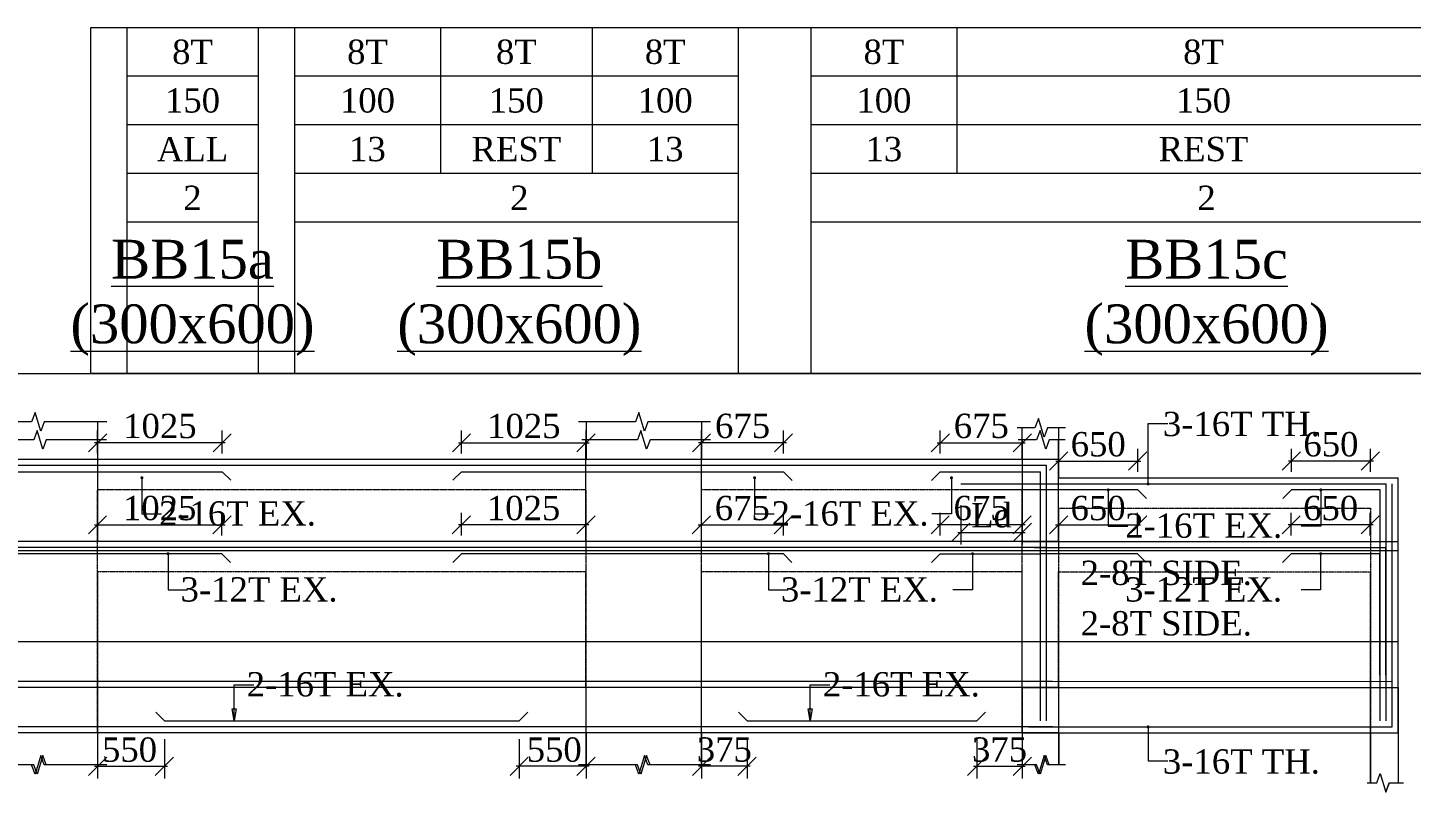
# Model space of a CAD drawing. Header units: inches. Extents: x 11017527 to 11245450, y -2821070 to -2693013.
# Drawn here: x 11073917 to 11085304, y -2728428 to -2722136 of the extents above; entities that cross this region are included whole.
import ezdxf
from ezdxf.enums import TextEntityAlignment as Align

# ---------------------------------------------------------------- set-up
doc = ezdxf.new("R2010")
doc.units = ezdxf.units.IN
doc.header["$LTSCALE"] = 0.5
doc.header["$MEASUREMENT"] = 0
doc.linetypes.add('HIDDEN', pattern=[9.525, 6.35, -3.175])
doc.layers.get('0').update_dxf_attribs({"lineweight": 0})
for name, color, linetype, lineweight in [('S-CUT OUT LINE', 9, 'Continuous', 9), ('S-DIM L.S.', 4, 'Continuous', 9), ('S-L.S.SECTION', 5, 'Continuous', 9), ('S-L.S.SLAB LINE', 8, 'HIDDEN', 5), ('S-L.S.STEEL', 6, 'Continuous', 15), ('S-SECTION MARK', 7, 'Continuous', 0), ('S-SHEET', 251, 'Continuous', 0), ('S-TEXT', 7, 'Continuous', 0), ('S-TEXT L.S. BEAM NO.', 30, 'Continuous', 5), ('S-TEXT. L.S.', 7, 'Continuous', 13)]:
    doc.layers.add(name, color=color, linetype=linetype, lineweight=lineweight)
doc.styles.add('135', font='arial.ttf', dxfattribs={"width": 0.8, "height": 135})
doc.styles.get("Standard").update_dxf_attribs({"font": 'times.ttf'})
doc.styles.add('TEXT', font='times.ttf')
doc.dimstyles.new('75', dxfattribs={"dimtxt": 135, "dimasz": 90, "dimexe": 0.1, "dimexo": 0.03, "dimgap": 0.09, "dimtad": 1, "dimdec": 0, "dimzin": 0, "dimdsep": 46, "dimtxsty": '135', "dimblk": 'ARCHTICK', "dimcen": 0.09, "dimclrd": 256, "dimclre": 256, "dimclrt": 256, "dimadec": 0, "dimazin": 0, "dimtfac": 1, "dimtdec": 0, "dimtofl": 0, "dimtmove": 1, "dimatfit": 3, "dimldrblk": 'DOTSMALL', "dimfxl": 1, "dimtolj": 1, "dimtzin": 0, "dimlwd": -1, "dimlwe": -1, "dimarcsym": 0})
doc.dimstyles.new('SETU_1', dxfattribs={"dimtxt": 200, "dimasz": 150, "dimexe": 100, "dimexo": 50, "dimgap": 35, "dimtad": 1, "dimdec": 0, "dimzin": 0, "dimdsep": 46, "dimtxsty": 'Standard', "dimblk": 'OBLIQUE', "dimcen": 150, "dimdle": 25, "dimclrd": 4, "dimclre": 7, "dimclrt": 256, "dimadec": 0, "dimazin": 0, "dimtfac": 1, "dimtdec": 0, "dimtofl": 0, "dimtmove": 1, "dimatfit": 3, "dimfxl": 1, "dimtolj": 1, "dimtzin": 0, "dimlwd": -1, "dimlwe": 5, "dimarcsym": 1})

# ---------------------------------------------------------------- blocks, each defined once
blk = doc.blocks.new('_Oblique')
at = {"color": 0, "linetype": 'ByBlock', "lineweight": -2}
blk.add_line((-0.5, -0.5), (0.5, 0.5), dxfattribs=at)
blk = doc.blocks.new('*D316')
at = {"layer": 'S-DIM L.S.', "color": 7, "lineweight": 5, "transparency": 16777216}
for p, q in [((11081426, -2726315), (11081426, -2726127)), ((11082101, -2726315), (11082101, -2726127))]:
    blk.add_line(p, q, dxfattribs=at)
at = {"layer": 'S-DIM L.S.', "color": 7, "transparency": 16777216}
blk.add_line((11082126, -2726227), (11081401, -2726227), dxfattribs=at)
at = {"layer": 'S-DIM L.S.', "color": 7, "transparency": 16777216, "xscale": 150, "yscale": 150, "zscale": 150, "rotation": 180}
blk.add_blockref('_Oblique', (11081426, -2726227), dxfattribs=at)
at = {"layer": 'S-DIM L.S.', "color": 7, "transparency": 16777216, "xscale": 150, "yscale": 150, "zscale": 150}
blk.add_blockref('_Oblique', (11082101, -2726227), dxfattribs=at)
at = {"layer": 'S-DIM L.S.', "transparency": 16777216, "insert": (11081763, -2726090), "char_height": 200, "attachment_point": 5, "style": 'TEXT'}
blk.add_mtext('\\A1;675', dxfattribs=at)
blk = doc.blocks.new('*D317')
at = {"layer": 'S-DIM L.S.', "color": 7, "lineweight": 5, "transparency": 16777216}
for p, q in [((11077486, -2726315), (11077486, -2726127)), ((11078511, -2726315), (11078511, -2726127))]:
    blk.add_line(p, q, dxfattribs=at)
at = {"layer": 'S-DIM L.S.', "color": 7, "transparency": 16777216}
blk.add_line((11078536, -2726227), (11077461, -2726227), dxfattribs=at)
at = {"layer": 'S-DIM L.S.', "color": 7, "transparency": 16777216, "xscale": 150, "yscale": 150, "zscale": 150, "rotation": 180}
blk.add_blockref('_Oblique', (11077486, -2726227), dxfattribs=at)
at = {"layer": 'S-DIM L.S.', "color": 7, "transparency": 16777216, "xscale": 150, "yscale": 150, "zscale": 150}
blk.add_blockref('_Oblique', (11078511, -2726227), dxfattribs=at)
at = {"layer": 'S-DIM L.S.', "transparency": 16777216, "insert": (11077998, -2726090), "char_height": 200, "attachment_point": 5, "style": 'TEXT'}
blk.add_mtext('\\A1;1025', dxfattribs=at)
blk = doc.blocks.new('*D319')
at = {"layer": 'S-DIM L.S.', "color": 7, "lineweight": 5, "transparency": 16777216}
for p, q in [((11079461, -2726315), (11079461, -2726127)), ((11080136, -2726315), (11080136, -2726127))]:
    blk.add_line(p, q, dxfattribs=at)
at = {"layer": 'S-DIM L.S.', "color": 7, "transparency": 16777216}
blk.add_line((11079436, -2726227), (11080161, -2726227), dxfattribs=at)
at = {"layer": 'S-DIM L.S.', "color": 7, "transparency": 16777216, "xscale": 150, "yscale": 150, "zscale": 150, "rotation": 180}
blk.add_blockref('_Oblique', (11079461, -2726227), dxfattribs=at)
at = {"layer": 'S-DIM L.S.', "color": 7, "transparency": 16777216, "xscale": 150, "yscale": 150, "zscale": 150}
blk.add_blockref('_Oblique', (11080136, -2726227), dxfattribs=at)
at = {"layer": 'S-DIM L.S.', "transparency": 16777216, "insert": (11079798, -2726090), "char_height": 200, "attachment_point": 5, "style": 'TEXT'}
blk.add_mtext('\\A1;675', dxfattribs=at)
blk = doc.blocks.new('*D321')
at = {"layer": 'S-DIM L.S.', "color": 7, "lineweight": 5, "transparency": 16777216}
for p, q in [((11074491, -2726315), (11074491, -2726127)), ((11075516, -2726315), (11075516, -2726127))]:
    blk.add_line(p, q, dxfattribs=at)
at = {"layer": 'S-DIM L.S.', "color": 7, "transparency": 16777216}
blk.add_line((11074466, -2726227), (11075541, -2726227), dxfattribs=at)
at = {"layer": 'S-DIM L.S.', "color": 7, "transparency": 16777216, "xscale": 150, "yscale": 150, "zscale": 150, "rotation": 180}
blk.add_blockref('_Oblique', (11074491, -2726227), dxfattribs=at)
at = {"layer": 'S-DIM L.S.', "color": 7, "transparency": 16777216, "xscale": 150, "yscale": 150, "zscale": 150}
blk.add_blockref('_Oblique', (11075516, -2726227), dxfattribs=at)
at = {"layer": 'S-DIM L.S.', "transparency": 16777216, "insert": (11075003, -2726090), "char_height": 200, "attachment_point": 5, "style": 'TEXT'}
blk.add_mtext('\\A1;1025', dxfattribs=at)
blk = doc.blocks.new('_ArchTick')
at = {"color": 0, "linetype": 'ByBlock', "const_width": 0.15}
blk.add_lwpolyline([(-0.5, -0.5), (0.5, 0.5)], dxfattribs=at)
blk = doc.blocks.new('*D323')
at = {"layer": 'S-DIM L.S.', "color": 7, "lineweight": 5, "transparency": 16777216}
for p, q in [((11084315, -2726315), (11084315, -2726127)), ((11084965, -2726315), (11084965, -2726127))]:
    blk.add_line(p, q, dxfattribs=at)
at = {"layer": 'S-DIM L.S.', "color": 7, "transparency": 16777216}
blk.add_line((11084990, -2726227), (11084290, -2726227), dxfattribs=at)
at = {"layer": 'S-DIM L.S.', "color": 7, "transparency": 16777216, "xscale": 150, "yscale": 150, "zscale": 150, "rotation": 180}
blk.add_blockref('_Oblique', (11084315, -2726227), dxfattribs=at)
at = {"layer": 'S-DIM L.S.', "color": 7, "transparency": 16777216, "xscale": 150, "yscale": 150, "zscale": 150}
blk.add_blockref('_Oblique', (11084965, -2726227), dxfattribs=at)
at = {"layer": 'S-DIM L.S.', "transparency": 16777216, "insert": (11084640, -2726090), "char_height": 200, "attachment_point": 5, "style": 'TEXT'}
blk.add_mtext('\\A1;650', dxfattribs=at)
blk = doc.blocks.new('*D324')
at = {"layer": 'S-DIM L.S.', "color": 7, "lineweight": 5, "transparency": 16777216}
for p, q in [((11082401, -2726315), (11082401, -2726127)), ((11083051, -2726315), (11083051, -2726127))]:
    blk.add_line(p, q, dxfattribs=at)
at = {"layer": 'S-DIM L.S.', "color": 7, "transparency": 16777216}
blk.add_line((11082376, -2726227), (11083076, -2726227), dxfattribs=at)
at = {"layer": 'S-DIM L.S.', "color": 7, "transparency": 16777216, "xscale": 150, "yscale": 150, "zscale": 150, "rotation": 180}
blk.add_blockref('_Oblique', (11082401, -2726227), dxfattribs=at)
at = {"layer": 'S-DIM L.S.', "color": 7, "transparency": 16777216, "xscale": 150, "yscale": 150, "zscale": 150}
blk.add_blockref('_Oblique', (11083051, -2726227), dxfattribs=at)
at = {"layer": 'S-DIM L.S.', "transparency": 16777216, "insert": (11082726, -2726090), "char_height": 200, "attachment_point": 5, "style": 'TEXT'}
blk.add_mtext('\\A1;650', dxfattribs=at)
blk = doc.blocks.new('*D547')
at = {"layer": 'S-DIM L.S.', "color": 7, "lineweight": 5, "transparency": 16777216}
for p, q in [((11074492, -2725640), (11074492, -2725452)), ((11075517, -2725640), (11075517, -2725452))]:
    blk.add_line(p, q, dxfattribs=at)
at = {"layer": 'S-DIM L.S.', "color": 7, "transparency": 16777216}
blk.add_line((11075542, -2725552), (11074467, -2725552), dxfattribs=at)
at = {"layer": 'S-DIM L.S.', "color": 7, "transparency": 16777216, "xscale": 150, "yscale": 150, "zscale": 150, "rotation": 180}
blk.add_blockref('_Oblique', (11074492, -2725552), dxfattribs=at)
at = {"layer": 'S-DIM L.S.', "color": 7, "transparency": 16777216, "xscale": 150, "yscale": 150, "zscale": 150}
blk.add_blockref('_Oblique', (11075517, -2725552), dxfattribs=at)
at = {"layer": 'S-DIM L.S.', "transparency": 16777216, "insert": (11075005, -2725415), "char_height": 200, "attachment_point": 5, "style": 'TEXT'}
blk.add_mtext('\\A1;1025', dxfattribs=at)
blk = doc.blocks.new('*D548')
at = {"layer": 'S-DIM L.S.', "color": 7, "lineweight": 5, "transparency": 16777216}
for p, q in [((11074492, -2727990), (11074492, -2728314)), ((11075042, -2727990), (11075042, -2728314))]:
    blk.add_line(p, q, dxfattribs=at)
at = {"layer": 'S-DIM L.S.', "color": 7, "transparency": 16777216}
blk.add_line((11074467, -2728214), (11075067, -2728214), dxfattribs=at)
at = {"layer": 'S-DIM L.S.', "color": 7, "transparency": 16777216, "xscale": 150, "yscale": 150, "zscale": 150, "rotation": 180}
blk.add_blockref('_Oblique', (11074492, -2728214), dxfattribs=at)
at = {"layer": 'S-DIM L.S.', "color": 7, "transparency": 16777216, "xscale": 150, "yscale": 150, "zscale": 150}
blk.add_blockref('_Oblique', (11075042, -2728214), dxfattribs=at)
at = {"layer": 'S-DIM L.S.', "transparency": 16777216, "insert": (11074755, -2728078), "char_height": 200, "attachment_point": 5, "style": 'TEXT'}
blk.add_mtext('\\A1;550', dxfattribs=at)
blk = doc.blocks.new('*D549')
at = {"layer": 'S-DIM L.S.', "color": 7, "lineweight": 5, "transparency": 16777216}
for p, q in [((11077487, -2725640), (11077487, -2725452)), ((11078512, -2725640), (11078512, -2725452))]:
    blk.add_line(p, q, dxfattribs=at)
at = {"layer": 'S-DIM L.S.', "color": 7, "transparency": 16777216}
blk.add_line((11077462, -2725552), (11078537, -2725552), dxfattribs=at)
at = {"layer": 'S-DIM L.S.', "color": 7, "transparency": 16777216, "xscale": 150, "yscale": 150, "zscale": 150, "rotation": 180}
blk.add_blockref('_Oblique', (11077487, -2725552), dxfattribs=at)
at = {"layer": 'S-DIM L.S.', "color": 7, "transparency": 16777216, "xscale": 150, "yscale": 150, "zscale": 150}
blk.add_blockref('_Oblique', (11078512, -2725552), dxfattribs=at)
at = {"layer": 'S-DIM L.S.', "transparency": 16777216, "insert": (11078000, -2725415), "char_height": 200, "attachment_point": 5, "style": 'TEXT'}
blk.add_mtext('\\A1;1025', dxfattribs=at)
blk = doc.blocks.new('*D550')
at = {"layer": 'S-DIM L.S.', "color": 7, "lineweight": 5, "transparency": 16777216}
for p, q in [((11077962, -2727990), (11077962, -2728314)), ((11078512, -2727990), (11078512, -2728314))]:
    blk.add_line(p, q, dxfattribs=at)
at = {"layer": 'S-DIM L.S.', "color": 7, "transparency": 16777216}
blk.add_line((11078537, -2728214), (11077937, -2728214), dxfattribs=at)
at = {"layer": 'S-DIM L.S.', "color": 7, "transparency": 16777216, "xscale": 150, "yscale": 150, "zscale": 150, "rotation": 180}
blk.add_blockref('_Oblique', (11077962, -2728214), dxfattribs=at)
at = {"layer": 'S-DIM L.S.', "color": 7, "transparency": 16777216, "xscale": 150, "yscale": 150, "zscale": 150}
blk.add_blockref('_Oblique', (11078512, -2728214), dxfattribs=at)
at = {"layer": 'S-DIM L.S.', "transparency": 16777216, "insert": (11078250, -2728078), "char_height": 200, "attachment_point": 5, "style": 'TEXT'}
blk.add_mtext('\\A1;550', dxfattribs=at)
blk = doc.blocks.new('*D551')
at = {"layer": 'S-DIM L.S.', "color": 7, "lineweight": 5, "transparency": 16777216}
for p, q in [((11079462, -2725640), (11079462, -2725452)), ((11080137, -2725640), (11080137, -2725452))]:
    blk.add_line(p, q, dxfattribs=at)
at = {"layer": 'S-DIM L.S.', "color": 7, "transparency": 16777216}
blk.add_line((11080162, -2725552), (11079437, -2725552), dxfattribs=at)
at = {"layer": 'S-DIM L.S.', "color": 7, "transparency": 16777216, "xscale": 150, "yscale": 150, "zscale": 150, "rotation": 180}
blk.add_blockref('_Oblique', (11079462, -2725552), dxfattribs=at)
at = {"layer": 'S-DIM L.S.', "color": 7, "transparency": 16777216, "xscale": 150, "yscale": 150, "zscale": 150}
blk.add_blockref('_Oblique', (11080137, -2725552), dxfattribs=at)
at = {"layer": 'S-DIM L.S.', "transparency": 16777216, "insert": (11079800, -2725414), "char_height": 200, "attachment_point": 5, "style": 'TEXT'}
blk.add_mtext('\\A1;675', dxfattribs=at)
blk = doc.blocks.new('*D552')
at = {"layer": 'S-DIM L.S.', "color": 7, "lineweight": 5, "transparency": 16777216}
for p, q in [((11079462, -2727990), (11079462, -2728314)), ((11079837, -2727990), (11079837, -2728314))]:
    blk.add_line(p, q, dxfattribs=at)
at = {"layer": 'S-DIM L.S.', "color": 7, "transparency": 16777216}
blk.add_line((11079862, -2728214), (11079437, -2728214), dxfattribs=at)
at = {"layer": 'S-DIM L.S.', "color": 7, "transparency": 16777216, "xscale": 150, "yscale": 150, "zscale": 150, "rotation": 180}
blk.add_blockref('_Oblique', (11079462, -2728214), dxfattribs=at)
at = {"layer": 'S-DIM L.S.', "color": 7, "transparency": 16777216, "xscale": 150, "yscale": 150, "zscale": 150}
blk.add_blockref('_Oblique', (11079837, -2728214), dxfattribs=at)
at = {"layer": 'S-DIM L.S.', "transparency": 16777216, "insert": (11079650, -2728077), "char_height": 200, "attachment_point": 5, "style": 'TEXT'}
blk.add_mtext('\\A1;375', dxfattribs=at)
blk = doc.blocks.new('*D553')
at = {"layer": 'S-DIM L.S.', "color": 7, "lineweight": 5, "transparency": 16777216}
for p, q in [((11081427, -2725640), (11081427, -2725452)), ((11082102, -2725640), (11082102, -2725452))]:
    blk.add_line(p, q, dxfattribs=at)
at = {"layer": 'S-DIM L.S.', "color": 7, "transparency": 16777216}
blk.add_line((11081402, -2725552), (11082127, -2725552), dxfattribs=at)
at = {"layer": 'S-DIM L.S.', "color": 7, "transparency": 16777216, "xscale": 150, "yscale": 150, "zscale": 150, "rotation": 180}
blk.add_blockref('_Oblique', (11081427, -2725552), dxfattribs=at)
at = {"layer": 'S-DIM L.S.', "color": 7, "transparency": 16777216, "xscale": 150, "yscale": 150, "zscale": 150}
blk.add_blockref('_Oblique', (11082102, -2725552), dxfattribs=at)
at = {"layer": 'S-DIM L.S.', "transparency": 16777216, "insert": (11081765, -2725414), "char_height": 200, "attachment_point": 5, "style": 'TEXT'}
blk.add_mtext('\\A1;675', dxfattribs=at)
blk = doc.blocks.new('*D554')
at = {"layer": 'S-DIM L.S.', "color": 7, "lineweight": 5, "transparency": 16777216}
for p, q in [((11081727, -2727990), (11081727, -2728314)), ((11082102, -2727990), (11082102, -2728314))]:
    blk.add_line(p, q, dxfattribs=at)
at = {"layer": 'S-DIM L.S.', "color": 7, "transparency": 16777216}
blk.add_line((11081702, -2728214), (11082127, -2728214), dxfattribs=at)
at = {"layer": 'S-DIM L.S.', "color": 7, "transparency": 16777216, "xscale": 150, "yscale": 150, "zscale": 150, "rotation": 180}
blk.add_blockref('_Oblique', (11081727, -2728214), dxfattribs=at)
at = {"layer": 'S-DIM L.S.', "color": 7, "transparency": 16777216, "xscale": 150, "yscale": 150, "zscale": 150}
blk.add_blockref('_Oblique', (11082102, -2728214), dxfattribs=at)
at = {"layer": 'S-DIM L.S.', "transparency": 16777216, "insert": (11081915, -2728077), "char_height": 200, "attachment_point": 5, "style": 'TEXT'}
blk.add_mtext('\\A1;375', dxfattribs=at)
blk = doc.blocks.new('*D555')
at = {"layer": 'S-DIM L.S.', "color": 7, "lineweight": 5, "transparency": 16777216}
for p, q in [((11084317, -2725790), (11084317, -2725602)), ((11084967, -2725790), (11084967, -2725602))]:
    blk.add_line(p, q, dxfattribs=at)
at = {"layer": 'S-DIM L.S.', "color": 7, "transparency": 16777216}
blk.add_line((11084992, -2725702), (11084292, -2725702), dxfattribs=at)
at = {"layer": 'S-DIM L.S.', "color": 7, "transparency": 16777216, "xscale": 150, "yscale": 150, "zscale": 150, "rotation": 180}
blk.add_blockref('_Oblique', (11084317, -2725702), dxfattribs=at)
at = {"layer": 'S-DIM L.S.', "color": 7, "transparency": 16777216, "xscale": 150, "yscale": 150, "zscale": 150}
blk.add_blockref('_Oblique', (11084967, -2725702), dxfattribs=at)
at = {"layer": 'S-DIM L.S.', "transparency": 16777216, "insert": (11084642, -2725565), "char_height": 200, "attachment_point": 5, "style": 'TEXT'}
blk.add_mtext('\\A1;650', dxfattribs=at)
blk = doc.blocks.new('*D556')
at = {"layer": 'S-DIM L.S.', "color": 7, "lineweight": 5, "transparency": 16777216}
for p, q in [((11082402, -2725790), (11082402, -2725602)), ((11083052, -2725790), (11083052, -2725602))]:
    blk.add_line(p, q, dxfattribs=at)
at = {"layer": 'S-DIM L.S.', "color": 7, "transparency": 16777216}
blk.add_line((11082377, -2725702), (11083077, -2725702), dxfattribs=at)
at = {"layer": 'S-DIM L.S.', "color": 7, "transparency": 16777216, "xscale": 150, "yscale": 150, "zscale": 150, "rotation": 180}
blk.add_blockref('_Oblique', (11082402, -2725702), dxfattribs=at)
at = {"layer": 'S-DIM L.S.', "color": 7, "transparency": 16777216, "xscale": 150, "yscale": 150, "zscale": 150}
blk.add_blockref('_Oblique', (11083052, -2725702), dxfattribs=at)
at = {"layer": 'S-DIM L.S.', "transparency": 16777216, "insert": (11082727, -2725565), "char_height": 200, "attachment_point": 5, "style": 'TEXT'}
blk.add_mtext('\\A1;650', dxfattribs=at)
blk = doc.blocks.new('*D445')
at = {"layer": 'S-DIM L.S.', "color": 7, "lineweight": 5, "transparency": 16777216}
for p, q in [((11081596, -2726064), (11081596, -2726389)), ((11082102, -2725990), (11082102, -2726389))]:
    blk.add_line(p, q, dxfattribs=at)
at = {"layer": 'S-DIM L.S.', "color": 7, "transparency": 16777216}
blk.add_line((11081571, -2726289), (11082127, -2726289), dxfattribs=at)
at = {"layer": 'S-DIM L.S.', "color": 7, "transparency": 16777216, "xscale": 150, "yscale": 150, "zscale": 150, "rotation": 180}
blk.add_blockref('_Oblique', (11081596, -2726289), dxfattribs=at)
at = {"layer": 'S-DIM L.S.', "color": 7, "transparency": 16777216, "xscale": 150, "yscale": 150, "zscale": 150}
blk.add_blockref('_Oblique', (11082102, -2726289), dxfattribs=at)
at = {"layer": 'S-DIM L.S.', "transparency": 16777216, "insert": (11081849, -2726150), "char_height": 200, "attachment_point": 5, "style": 'TEXT'}
blk.add_mtext('\\A1;Ld', dxfattribs=at)

msp = doc.modelspace()

# ---------------------------------------------------------------- linework, layer by layer
at = {"layer": 'S-CUT OUT LINE'}
for points, elevation in [([(11074567.268, -2725378.26), (11074051.722, -2725378.26), (11074023.751, -2725455.107), (11073977.074, -2725301.412), (11073949.104, -2725378.26), (11073479.282, -2725378.26)], 0.05), ([(11079537.268, -2725378.356), (11079021.722, -2725378.356), (11078993.751, -2725455.204), (11078947.074, -2725301.508), (11078919.104, -2725378.356), (11078449.282, -2725378.356)], 0.05), ([(11082459.16, -2725428.26), (11082309.287, -2725428.26), (11082281.316, -2725505.107), (11082234.64, -2725351.412), (11082206.669, -2725428.26), (11082059.689, -2725428.26)], 0.059), ([(11074565.793, -2725528.344), (11074068.758, -2725528.344), (11074040.788, -2725605.192), (11073994.111, -2725451.496), (11073966.14, -2725528.344), (11073508.277, -2725528.344)], 0.018), ([(11079535.793, -2725528.343), (11079038.758, -2725528.343), (11079010.788, -2725605.191), (11078964.111, -2725451.496), (11078936.14, -2725528.343), (11078478.277, -2725528.343)], 0.018), ([(11082456.129, -2725528.343), (11082322.664, -2725528.343), (11082294.693, -2725605.191), (11082248.016, -2725451.495), (11082220.046, -2725528.343), (11082068.273, -2725528.343)], 0.035), ([(11074567.268, -2728201.029), (11074051.722, -2728201.029), (11074023.751, -2728124.181), (11073977.074, -2728277.877), (11073949.104, -2728201.029), (11073479.282, -2728201.029)], 0.05), ([(11074565.793, -2728201.113), (11074068.758, -2728201.113), (11074040.788, -2728124.265), (11073994.111, -2728277.961), (11073966.14, -2728201.113), (11073508.277, -2728201.113)], 0.018), ([(11079537.268, -2728201.125), (11079021.722, -2728201.125), (11078993.751, -2728124.277), (11078947.074, -2728277.973), (11078919.104, -2728201.125), (11078449.282, -2728201.125)], 0.05), ([(11079535.793, -2728201.113), (11079038.758, -2728201.113), (11079010.788, -2728124.265), (11078964.111, -2728277.96), (11078936.14, -2728201.113), (11078478.277, -2728201.113)], 0.018), ([(11082459.16, -2728201.173), (11082309.287, -2728201.173), (11082281.316, -2728124.325), (11082234.64, -2728278.021), (11082206.669, -2728201.173), (11082059.689, -2728201.173)], 0.059), ([(11082456.129, -2728201.112), (11082322.664, -2728201.112), (11082294.693, -2728124.264), (11082248.016, -2728277.96), (11082220.046, -2728201.112), (11082068.273, -2728201.112)], 0.035), ([(11084940.691, -2728351.134), (11085019.231, -2728351.134), (11085047.202, -2728274.286), (11085093.879, -2728427.981), (11085121.849, -2728351.134), (11085237.792, -2728351.134)], 0.02), ([(11084942.163, -2728351.077), (11085020.703, -2728351.077), (11085048.674, -2728274.229), (11085095.351, -2728427.925), (11085123.321, -2728351.077), (11085239.264, -2728351.077)], 0.05)]:
    msp.add_lwpolyline(points, dxfattribs=dict(at, elevation=elevation))
at = {"layer": 'S-L.S.SECTION', "color": 1}
for p, q in [((11074492.268, -2725378.26, 0.027), (11074492.268, -2725689.644, 0.027)), ((11078512.268, -2725378.356, 0.022), (11078512.268, -2725689.74, 0.022)), ((11079462.268, -2725378.356, 0.027), (11079462.268, -2725689.74, 0.027)), ((11074490.793, -2725528.344, 0.028), (11074490.793, -2726364.729, 0.028)), ((11078510.796, -2726364.728, 0.032), (11078510.796, -2725528.343, 0.032)), ((11079460.793, -2725528.343, 0.028), (11079460.793, -2726364.728, 0.028)), ((11082100.796, -2725528.343, 0.032), (11082100.796, -2726364.727, 0.032)), ((11082100.796, -2725528.351, 0.017), (11082100.796, -2726364.736, 0.017)), ((11082102.268, -2725689.74, 0.037), (11082102.268, -2725428.308, 0.025)), ((11082400.796, -2726364.727, 0.032), (11082400.796, -2725528.343, 0.032)), ((11082400.796, -2726364.736, -0.012), (11082400.796, -2725528.351, -0.012)), ((11082402.268, -2725689.74, 0.037), (11082402.268, -2725428.308, 0.025)), ((11074490.793, -2727564.729, 0.028), (11074490.793, -2728201.113, 0.028)), ((11078510.796, -2727564.728, 0.032), (11078510.796, -2728201.113, 0.032)), ((11079460.793, -2727564.728, 0.028), (11079460.793, -2728201.113, 0.028)), ((11082100.796, -2727564.727, 0.032), (11082100.796, -2728201.112, 0.032)), ((11082400.796, -2727564.727, 0.032), (11082400.796, -2728201.112, 0.032)), ((11084965.213, -2727564.701, 0.032), (11084965.213, -2728351.134, 0.02)), ((11085195.213, -2727564.653, -0.002), (11085195.213, -2728351.086, -0.014)), ((11074492.268, -2727939.644, 0.053), (11074492.268, -2728201.029, 0.027)), ((11078512.268, -2727939.74, 0.048), (11078512.268, -2728201.125, 0.022)), ((11079462.268, -2727939.74, 0.053), (11079462.268, -2728201.125, 0.027)), ((11082102.268, -2727939.74, 0.051), (11082102.268, -2728201.125, 0.025)), ((11082402.268, -2727939.74, 0.051), (11082402.268, -2728201.125, 0.025)), ((11084966.685, -2727939.754, 0.093), (11084966.685, -2728351.077, 0.05)), ((11085196.685, -2727939.706, 0.059), (11085196.685, -2728351.029, 0.016))]:
    msp.add_line(p, q, dxfattribs=at)
at = {"layer": 'S-L.S.SECTION', "color": 5}
for p, q in [((11082402.268, -2725689.74, 0.026), (11068642.268, -2725689.74, 0.025)), ((11082402.268, -2725839.822, 0.043), (11082402.268, -2725689.74, 0.042)), ((11082402.268, -2725839.774, -0.001), (11085196.685, -2725839.743, -0.009)), ((11085196.685, -2727939.706, 0.059), (11085196.685, -2725839.743, -0.009)), ((11082400.796, -2726364.727, 0.016), (11069590.793, -2726364.727, 0.015)), ((11082100.796, -2726364.736, -0.005), (11085195.213, -2726364.701, -0.014)), ((11085195.213, -2727564.653, -0.002), (11085195.213, -2726364.701, -0.014)), ((11082400.796, -2727564.727, 0.016), (11069590.793, -2727564.727, 0.015)), ((11082100.796, -2727564.688, 0.007), (11085195.213, -2727564.653, -0.002)), ((11082402.268, -2727939.74, 0.052), (11068642.268, -2727939.74, 0.051)), ((11082102.268, -2727939.74, 0.068), (11085196.685, -2727939.706, 0.059))]:
    msp.add_line(p, q, dxfattribs=at)
at = {"layer": 'S-L.S.SLAB LINE', "linetype": 'HIDDEN', "ltscale": 0.8}
for p, q in [((11078512.268, -2725939.738, 0.055), (11074492.268, -2725939.741, 0.057)), ((11074492.268, -2727939.644, 0.048), (11074492.268, -2725939.741, 0.024)), ((11078512.268, -2727939.74, 0.048), (11078512.268, -2725939.738, 0.024)), ((11082102.268, -2725939.735, 0.053), (11079462.268, -2725939.737, 0.054)), ((11079462.268, -2727939.74, 0.048), (11079462.268, -2725939.737, 0.024)), ((11082102.268, -2727939.74, 0.068), (11082102.268, -2725939.735, 0.044)), ((11082402.268, -2726089.778, 0.008), (11084966.685, -2726089.747, 0.025)), ((11082402.268, -2727939.788, 0.073), (11082402.268, -2726089.826, 0.007)), ((11084966.685, -2726089.747, 0.01), (11084966.685, -2727939.706, 0.076)), ((11078510.796, -2726614.732, 0.01), (11074490.793, -2726614.736, 0.018)), ((11074490.793, -2726614.736, 0.011), (11074490.793, -2727564.728, 0.011)), ((11078510.796, -2727564.728, 0.032), (11078510.796, -2726614.732, 0.032)), ((11082100.792, -2726614.728, 0.003), (11079460.793, -2726614.731, 0.008)), ((11079460.793, -2726614.731, 0.011), (11079460.793, -2727564.728, 0.011)), ((11082100.792, -2727564.727, 0.032), (11082100.792, -2726614.728, 0.032)), ((11082400.796, -2726614.737, 0.003), (11084965.213, -2726614.705, 0.02)), ((11082400.796, -2727564.688, 0), (11082400.796, -2726614.737, -0.01)), ((11084965.213, -2726614.705, 0.006), (11084965.213, -2727564.653, 0.015))]:
    msp.add_line(p, q, dxfattribs=at)
at = {"layer": 'S-L.S.STEEL', "color": 1}
for p, q in [((11082302.268, -2725739.74, 0.026), (11068742.268, -2725739.74, 0.025)), ((11082302.268, -2727839.74, 0.068), (11082302.268, -2725739.74, 0.042)), ((11081595.885, -2725889.784, 0.001), (11085096.685, -2725889.743, -0.009)), ((11085096.685, -2727839.706, 0.059), (11085096.685, -2725889.743, -0.009)), ((11085146.685, -2727889.706, 0.059), (11085146.685, -2725889.743, -0.009)), ((11082300.796, -2726414.727, 0.016), (11068070.413, -2726414.727, 0.015)), ((11082402.268, -2726439.74, 0.043), (11068642.268, -2726439.74, 0.042)), ((11085196.685, -2726439.711, 0.058), (11082102.268, -2726439.742, 0.041)), ((11082200.796, -2726414.736, -0.005), (11085095.213, -2726414.701, -0.014)), ((11085095.213, -2727464.653, -0.002), (11085095.213, -2726414.701, -0.014)), ((11085145.213, -2727514.653, -0.002), (11085145.213, -2726414.701, -0.014)), ((11082402.268, -2727189.74, 0.043), (11068642.268, -2727189.74, 0.042)), ((11085196.685, -2727189.673, 0.058), (11082102.268, -2727189.642, 0.041)), ((11082350.796, -2727514.727, 0.016), (11068222.28, -2727514.727, 0.015)), ((11082150.796, -2727514.688, 0.007), (11085145.213, -2727514.653, -0.002)), ((11082352.268, -2727889.74, 0.052), (11068692.268, -2727889.74, 0.051)), ((11082152.268, -2727889.74, 0.068), (11085146.685, -2727889.706, 0.059))]:
    msp.add_line(p, q, dxfattribs=at)
at = {"layer": 'S-L.S.STEEL'}
for p, q in [((11072542.268, -2725789.656, 0.022), (11075517.268, -2725789.666, -0.027)), ((11075517.268, -2725789.656, 0.02), (11075588.277, -2725860.664, 0.02)), ((11077487.268, -2725789.656, 0.02), (11077416.259, -2725860.664, 0.02)), ((11077487.268, -2725789.673, -0.059), (11080137.268, -2725789.683, -0.103)), ((11080137.268, -2725789.752, 0.02), (11080208.277, -2725860.76, 0.02)), ((11081427.268, -2725789.752, 0.02), (11081356.259, -2725860.76, 0.02)), ((11081427.268, -2725789.687, -0.124), (11082252.268, -2725789.69, -0.137)), ((11082252.268, -2727839.538, 0.068), (11082252.268, -2725789.69, 0.042)), ((11083052.268, -2725939.786, -0.008), (11081595.885, -2725939.777, -0.017)), ((11083052.268, -2725939.786, -0.01), (11083123.277, -2726010.794, -0.01)), ((11084316.685, -2725939.733, 0.009), (11084245.676, -2726010.742, 0.009)), ((11085046.685, -2725939.743, -0.009), (11084316.685, -2725939.733, -0.005)), ((11085046.685, -2727839.706, 0.059), (11085046.685, -2725939.743, -0.009)), ((11075515.792, -2726464.727, 0.152), (11072540.796, -2726464.727, -0.057)), ((11075586.802, -2726535.737, 0.032), (11075515.792, -2726464.727, 0.032)), ((11077414.787, -2726535.737, 0.032), (11077485.796, -2726464.728, 0.032)), ((11080135.798, -2726464.728, 0.012), (11077485.796, -2726464.728, 0.032)), ((11080135.798, -2726464.728, 0.046), (11080206.806, -2726535.736, 0.046)), ((11081425.792, -2726464.727, 0.046), (11081354.783, -2726535.736, 0.046)), ((11081425.792, -2726464.727, 0.032), (11082250.796, -2726464.727, 0.015)), ((11083050.796, -2726464.744, -0.013), (11082250.796, -2726464.736, -0.022)), ((11083050.796, -2726464.744, -0.015), (11083121.805, -2726535.753, -0.015)), ((11084315.213, -2726464.692, 0.004), (11084244.204, -2726535.7, 0.004)), ((11085045.213, -2726464.701, -0.014), (11084315.213, -2726464.692, -0.009)), ((11085045.213, -2727464.653, -0.002), (11085045.213, -2726464.701, -0.014)), ((11075042.192, -2727839.569, 0.053), (11074971.259, -2727768.636, 0.053)), ((11077962.356, -2727839.556, 0.053), (11078033.277, -2727768.636, 0.053)), ((11079837.268, -2727839.548, 0.085), (11079766.335, -2727768.615, 0.085)), ((11081727.276, -2727839.54, 0.085), (11081798.201, -2727768.615, 0.085)), ((11075042.192, -2727839.569, 0.07), (11077962.356, -2727839.556, 0.089)), ((11079837.268, -2727839.548, 0.102), (11081727.276, -2727839.54, 0.115))]:
    msp.add_line(p, q, dxfattribs=at)
at = {"layer": 'S-SHEET'}
for p, q in [((11087774.278, -2722135.973, 0), (11074433.278, -2722135.973, 0.041)), ((11074433.278, -2722135.973, 0.017), (11074433.278, -2724981.76, 0.017)), ((11074433.278, -2722135.973, 0.029), (11074433.278, -2724981.76, 0.029)), ((11074733.278, -2722135.973, 0), (11074733.278, -2724981.76, 0)), ((11075813.278, -2722135.973, 0.017), (11075813.278, -2724981.76, 0.017)), ((11075813.278, -2722135.973, 0.029), (11075813.278, -2724981.76, 0.029)), ((11076113.278, -2722135.973, 0), (11076113.278, -2724981.76, 0)), ((11077313.278, -2722135.973, 0), (11077313.278, -2723335.973, 0)), ((11078563.278, -2722135.973, 0), (11078563.278, -2723335.973, 0)), ((11079763.278, -2722135.973, 0), (11079763.278, -2724981.76, 0)), ((11080363.278, -2722135.973, 0.005), (11080363.278, -2724981.76, 0.005)), ((11081563.278, -2722135.973, 0.005), (11081563.278, -2723335.973, 0.005)), ((11075813.278, -2722535.973, 0.011), (11074733.278, -2722535.973, 0.01)), ((11079763.278, -2722535.973, 0.016), (11076113.278, -2722535.973, 0.011)), ((11086824.278, -2722535.973, 0.034), (11080363.278, -2722535.973, 0.017)), ((11075813.278, -2722935.973, 0.011), (11074733.278, -2722935.973, 0.01)), ((11079763.278, -2722935.973, 0.016), (11076113.278, -2722935.973, 0.011)), ((11086824.278, -2722935.973, 0.034), (11080363.278, -2722935.973, 0.017)), ((11075813.278, -2723335.973, 0.011), (11074733.278, -2723335.973, 0.01)), ((11079763.278, -2723335.973, 0.016), (11076113.278, -2723335.973, 0.011)), ((11086824.278, -2723335.973, 0.034), (11080363.278, -2723335.973, 0.017)), ((11075813.278, -2723735.973, 0.011), (11074733.278, -2723735.973, 0.01)), ((11079763.278, -2723735.973, 0.016), (11076113.278, -2723735.973, 0.011)), ((11086824.278, -2723735.973, 0.034), (11080363.278, -2723735.973, 0.017)), ((11057421.852, -2724981.72, 0.003), (11115101.842, -2724981.72, 0.003)), ((11087774.278, -2724981.76, 0), (11074433.278, -2724981.76, 0.041))]:
    msp.add_line(p, q, dxfattribs=at)

# ---------------------------------------------------------------- texts
at = {"layer": 'S-TEXT', "char_height": 200, "attachment_point": 5, "style": 'TEXT'}
for s, insert, width in [('8T', (11075273.278, -2722335.958, 0.042), 1080), ('8T', (11076713.278, -2722335.973, 0.021), 1200), ('8T', (11077938.278, -2722335.958, 0.033), 1249.99999), ('8T', (11079163.278, -2722335.973, 0.021), 1200), ('8T', (11080963.278, -2722335.973, 0.021), 1200), ('8T', (11083593.778, -2722335.958, 0.025), 4061), ('\\pxt9.000002;150', (11075273.278, -2722735.943, 0.033), 1080), ('\\pt2025;100', (11076713.278, -2722735.973, 0.022), 1200), ('\\pxt9.000002;150', (11077938.278, -2722735.943, 0.024), 1249.99999), ('\\pt2025;100', (11079163.278, -2722735.973, 0.022), 1200), ('\\pt2025;100', (11080963.278, -2722735.973, 0.022), 1200), ('\\pxt9.000002;150', (11083593.778, -2722735.943, 0.024), 4061), ('ALL', (11075273.278, -2723135.958, 0.022), 1080), ('13', (11076713.278, -2723135.973, 0.021), 1200), ('REST', (11077938.278, -2723135.943, 0.024), 1249.99999), ('13', (11079163.278, -2723135.973, 0.021), 1200), ('13', (11080963.278, -2723135.973, 0.021), 1200), ('REST', (11083593.778, -2723135.943, 0.024), 4061), ('2', (11075273.278, -2723535.958, 0.027), 1080), ('2', (11077963.278, -2723535.958, 0.03), 3599.99999), ('2', (11083618.778, -2723535.958, 0.03), 6411)]:
    msp.add_mtext(s, dxfattribs=dict(at, insert=insert, width=width))
at = {"layer": 'S-TEXT L.S. BEAM NO.', "linetype": 'ByBlock', "char_height": 319.2745, "attachment_point": 5, "style": 'TEXT'}
for s, insert, width in [('{\\LBB15a\\P(300x600)}', (11075273.278, -2724358.851, 0.035), 1080), ('{\\LBB15b\\P(300x600)}', (11077963.278, -2724358.851, 0.027), 3599.99999), ('{\\LBB15c\\P(300x600)}', (11083618.778, -2724358.851, 0.027), 6411)]:
    msp.add_mtext(s, dxfattribs=dict(at, insert=insert, width=width))
at = {"layer": 'S-TEXT. L.S.', "style": 'TEXT'}
for s, p in [('3-16T TH.', (11083905.427, -2725496.582, 0.002)), ('2-16T EX.', (11075643.136, -2726233.15, 0.047)), ('2-16T EX.', (11080685.133, -2726233.15, 0.047)), ('2-16T EX.', (11083595.543, -2726333.196, -0.002)), ('2-8T SIDE.', (11083286.936, -2726721.815, 0.017)), ('3-12T EX.', (11075821.24, -2726858.146, -0.014)), ('3-12T EX.', (11080761.989, -2726858.146, -0.014)), ('3-12T EX.', (11083594.071, -2726858.155, -0.006)), ('2-8T SIDE.', (11083286.936, -2727137.297, 0.017)), ('2-16T EX.', (11076365.168, -2727638.881, 0.083)), ('2-16T EX.', (11081107.046, -2727638.881, 0.083)), ('3-16T TH.', (11083905.427, -2728274.113, 0.039))]:
    msp.add_text(s, height=200, dxfattribs=at).set_placement(p, align=Align.CENTER)

# ---------------------------------------------------------------- dimensions: what is measured, and where the dimension line sits
at = {"layer": 'S-DIM L.S.'}
for base, p1, p2, override, picture, middle in [((11074492.268, -2725551.504, 0.022), (11075517.268, -2725689.644, 0.022), (11074492.268, -2725689.644, 0.027), {"dimtxsty": 'TEXT', "dimblk": 'Oblique', "dimclrd": 7}, '*D547', (11075004.768, -2725414.774, 0.022)), ((11079462.268, -2725551.504, 0.022), (11080137.268, -2725689.74, 0.025), (11079462.268, -2725689.74, 0.027), {"dimtxsty": 'TEXT', "dimblk": 'Oblique', "dimclrd": 7}, '*D551', (11079799.768, -2725414.485, 0.022)), ((11083052.268, -2725701.634, -0.008), (11082402.268, -2725839.777, -0.008), (11083052.268, -2725839.786, -0.01), {"dimtxsty": 'TEXT', "dimblk": 'Oblique', "dimclrd": 7, "dimarcsym": 1}, '*D556', (11082727.268, -2725564.904, -0.008)), ((11075515.793, -2726226.576, 0.032), (11074490.793, -2726364.728, 0.032), (11075515.793, -2726364.728, 0.082), {"dimtxsty": 'TEXT', "dimblk": 'Oblique', "dimclrd": 7, "dimarcsym": 1}, '*D321', (11075003.293, -2726089.846, 0.032)), ((11080135.797, -2726226.576, 0.049), (11079460.797, -2726364.727, 0.049), (11080135.797, -2726364.727, 0.046), {"dimtxsty": 'TEXT', "dimblk": 'Oblique', "dimclrd": 7, "dimarcsym": 1}, '*D319', (11079798.297, -2726089.557, 0.049)), ((11083050.796, -2726226.593, -0.012), (11082400.796, -2726364.736, -0.012), (11083050.796, -2726364.744, -0.015), {"dimtxsty": 'TEXT', "dimblk": 'Oblique', "dimclrd": 7, "dimarcsym": 1}, '*D324', (11082725.796, -2726089.862, -0.012))]:
    dim = msp.add_linear_dim(base=base, p1=p1, p2=p2, dimstyle='SETU_1', override=override, dxfattribs=at)
    dim.commit()
    dim.dimension.update_dxf_attribs({"geometry": picture, "text_midpoint": middle})
for base, p1, p2, override, picture, middle in [((11078512.268, -2725551.504, 0.022), (11077487.268, -2725689.644, 0.022), (11078512.268, -2725689.644, 0.027), {"dimtxsty": 'TEXT', "dimblk": 'Oblique', "dimclrd": 7}, '*D549', (11077999.768, -2725414.774, 0.022)), ((11082102.268, -2725551.504, 0.022), (11081427.268, -2725689.74, 0.025), (11082102.268, -2725689.74, 0.027), {"dimtxsty": 'TEXT', "dimblk": 'Oblique', "dimclrd": 7}, '*D553', (11081764.768, -2725414.485, 0.022)), ((11084316.685, -2725701.591, 0.008), (11084966.685, -2725839.743, 0.008), (11084316.685, -2725839.733, 0.009), {"dimtxsty": 'TEXT', "dimblk": 'Oblique', "dimclrd": 7, "dimarcsym": 1}, '*D555', (11084641.685, -2725564.861, 0.008)), ((11077485.796, -2726226.576, 0.032), (11078510.796, -2726364.728, 0.032), (11077485.796, -2726364.728, 0.082), {"dimtxsty": 'TEXT', "dimblk": 'Oblique', "dimclrd": 7, "dimarcsym": 1}, '*D317', (11077998.296, -2726089.846, 0.032)), ((11081425.792, -2726226.576, 0.049), (11082100.792, -2726364.727, 0.049), (11081425.792, -2726364.727, 0.046), {"dimtxsty": 'TEXT', "dimblk": 'Oblique', "dimclrd": 7, "dimarcsym": 1}, '*D316', (11081763.292, -2726089.557, 0.049)), ((11084315.213, -2726226.549, 0.003), (11084965.213, -2726364.701, 0.003), (11084315.213, -2726364.692, 0.004), {"dimtxsty": 'TEXT', "dimblk": 'Oblique', "dimclrd": 7, "dimarcsym": 1}, '*D323', (11084640.213, -2726089.819, 0.003))]:
    dim = msp.add_linear_dim(base=base, p1=p1, p2=p2, angle=180, dimstyle='SETU_1', override=override, dxfattribs=at)
    dim.commit()
    dim.dimension.update_dxf_attribs({"geometry": picture, "text_midpoint": middle})
dim = msp.add_linear_dim(base=(11082102.268, -2726289.067, 0.037), p1=(11081595.885, -2726014.33, 0.037), p2=(11082102.268, -2725939.735, 0.044), text='Ld', dimstyle='SETU_1', override={"dimtxsty": 'TEXT', "dimclrd": 7}, dxfattribs=at)
dim.commit()
dim.dimension.update_dxf_attribs({"geometry": '*D445', "text_midpoint": (11081849.076, -2726289.067, 0.037), "dimtype": 160})
for base, p1, p2, override, picture, middle in [((11075042.268, -2728214.381, 0.036), (11074492.268, -2727939.644, 0.036), (11075042.268, -2727939.644, 0.053), {"dimtxsty": 'TEXT', "dimblk": 'Oblique', "dimclrd": 7, "dimarcsym": 1}, '*D548', (11074754.768, -2728214.381, 0.036)), ((11079462.268, -2728214.381, 0.022), (11079837.268, -2727939.74, 0.048), (11079462.268, -2727939.74, 0.053), {"dimtxsty": 'TEXT', "dimblk": 'Oblique', "dimclrd": 7}, '*D552', (11079649.768, -2728214.381, 0.022))]:
    dim = msp.add_linear_dim(base=base, p1=p1, p2=p2, dimstyle='SETU_1', override=override, dxfattribs=at)
    dim.commit()
    dim.dimension.update_dxf_attribs({"geometry": picture, "text_midpoint": middle, "dimtype": 160})
for base, p1, p2, override, picture, middle in [((11077962.268, -2728214.381, 0.036), (11078512.268, -2727939.644, 0.036), (11077962.268, -2727939.644, 0.053), {"dimtxsty": 'TEXT', "dimblk": 'Oblique', "dimclrd": 7, "dimarcsym": 1}, '*D550', (11078249.768, -2728214.381, 0.036)), ((11082102.268, -2728214.381, 0.022), (11081727.268, -2727939.74, 0.048), (11082102.268, -2727939.74, 0.053), {"dimtxsty": 'TEXT', "dimblk": 'Oblique', "dimclrd": 7}, '*D554', (11081914.768, -2728214.381, 0.022))]:
    dim = msp.add_linear_dim(base=base, p1=p1, p2=p2, angle=180, dimstyle='SETU_1', override=override, dxfattribs=at)
    dim.commit()
    dim.dimension.update_dxf_attribs({"geometry": picture, "text_midpoint": middle, "dimtype": 160})

# ---------------------------------------------------------------- leaders
at = {"layer": 'S-SECTION MARK'}
for points, override in [([(11083137.951, -2725889.777, 0.024), (11083137.951, -2725391.788, 0.024), (11083299.451, -2725391.788, 0.024)], {"dimasz": 100, "dimclrd": 7}), ([(11074857.318, -2725839.761, 0.077), (11074857.318, -2726137.037, 0.077), (11075018.819, -2726137.037, 0.077)], {"dimasz": 100, "dimclrd": 7}), ([(11079899.316, -2725839.761, 0.077), (11079899.316, -2726137.037, 0.077), (11080060.816, -2726137.037, 0.077)], {"dimasz": 100, "dimclrd": 7}), ([(11081519.067, -2725839.761, 0.077), (11081519.067, -2726137.037, 0.077), (11081357.566, -2726137.037, 0.077)], {"dimasz": 100, "dimclrd": 7}), ([(11082809.725, -2725939.807, 0.053), (11082809.725, -2726237.083, 0.053), (11082971.226, -2726237.083, 0.053)], {"dimasz": 100, "dimclrd": 7}), ([(11084559.228, -2725939.807, 0.053), (11084559.228, -2726237.083, 0.053), (11084397.727, -2726237.083, 0.053)], {"dimasz": 100, "dimclrd": 7}), ([(11075071.896, -2726464.757, 0.015), (11075071.896, -2726762.033, 0.015), (11075233.396, -2726762.033, 0.015)], {"dimasz": 100, "dimclrd": 7}), ([(11080012.645, -2726464.757, 0.015), (11080012.645, -2726762.033, 0.015), (11080174.145, -2726762.033, 0.015)], {"dimasz": 100, "dimclrd": 7}), ([(11081693.256, -2726464.765, 0.023), (11081693.256, -2726762.041, 0.023), (11081531.755, -2726762.041, 0.023)], {"dimasz": 100, "dimclrd": 7}), ([(11084557.756, -2726464.765, 0.023), (11084557.756, -2726762.041, 0.023), (11084396.255, -2726762.041, 0.023)], {"dimasz": 100, "dimclrd": 7}), ([(11075615.824, -2727839.74, 0.068), (11075615.824, -2727542.465, 0.068), (11075777.324, -2727542.465, 0.068)], {"dimasz": 100, "dimclrd": 7, "dimldrblk": 'ClosedBlank'}), ([(11080357.702, -2727839.74, 0.068), (11080357.702, -2727542.465, 0.068), (11080519.203, -2727542.465, 0.068)], {"dimasz": 100, "dimclrd": 7, "dimldrblk": 'ClosedBlank'}), ([(11083137.951, -2727889.74, 0.024), (11083137.951, -2728169.319, 0.024), (11083299.451, -2728169.319, 0.024)], {"dimasz": 100, "dimclrd": 7})]:
    msp.add_leader(points, dimstyle='75', override=override, dxfattribs=at)

doc.saveas('drawing.dxf')
